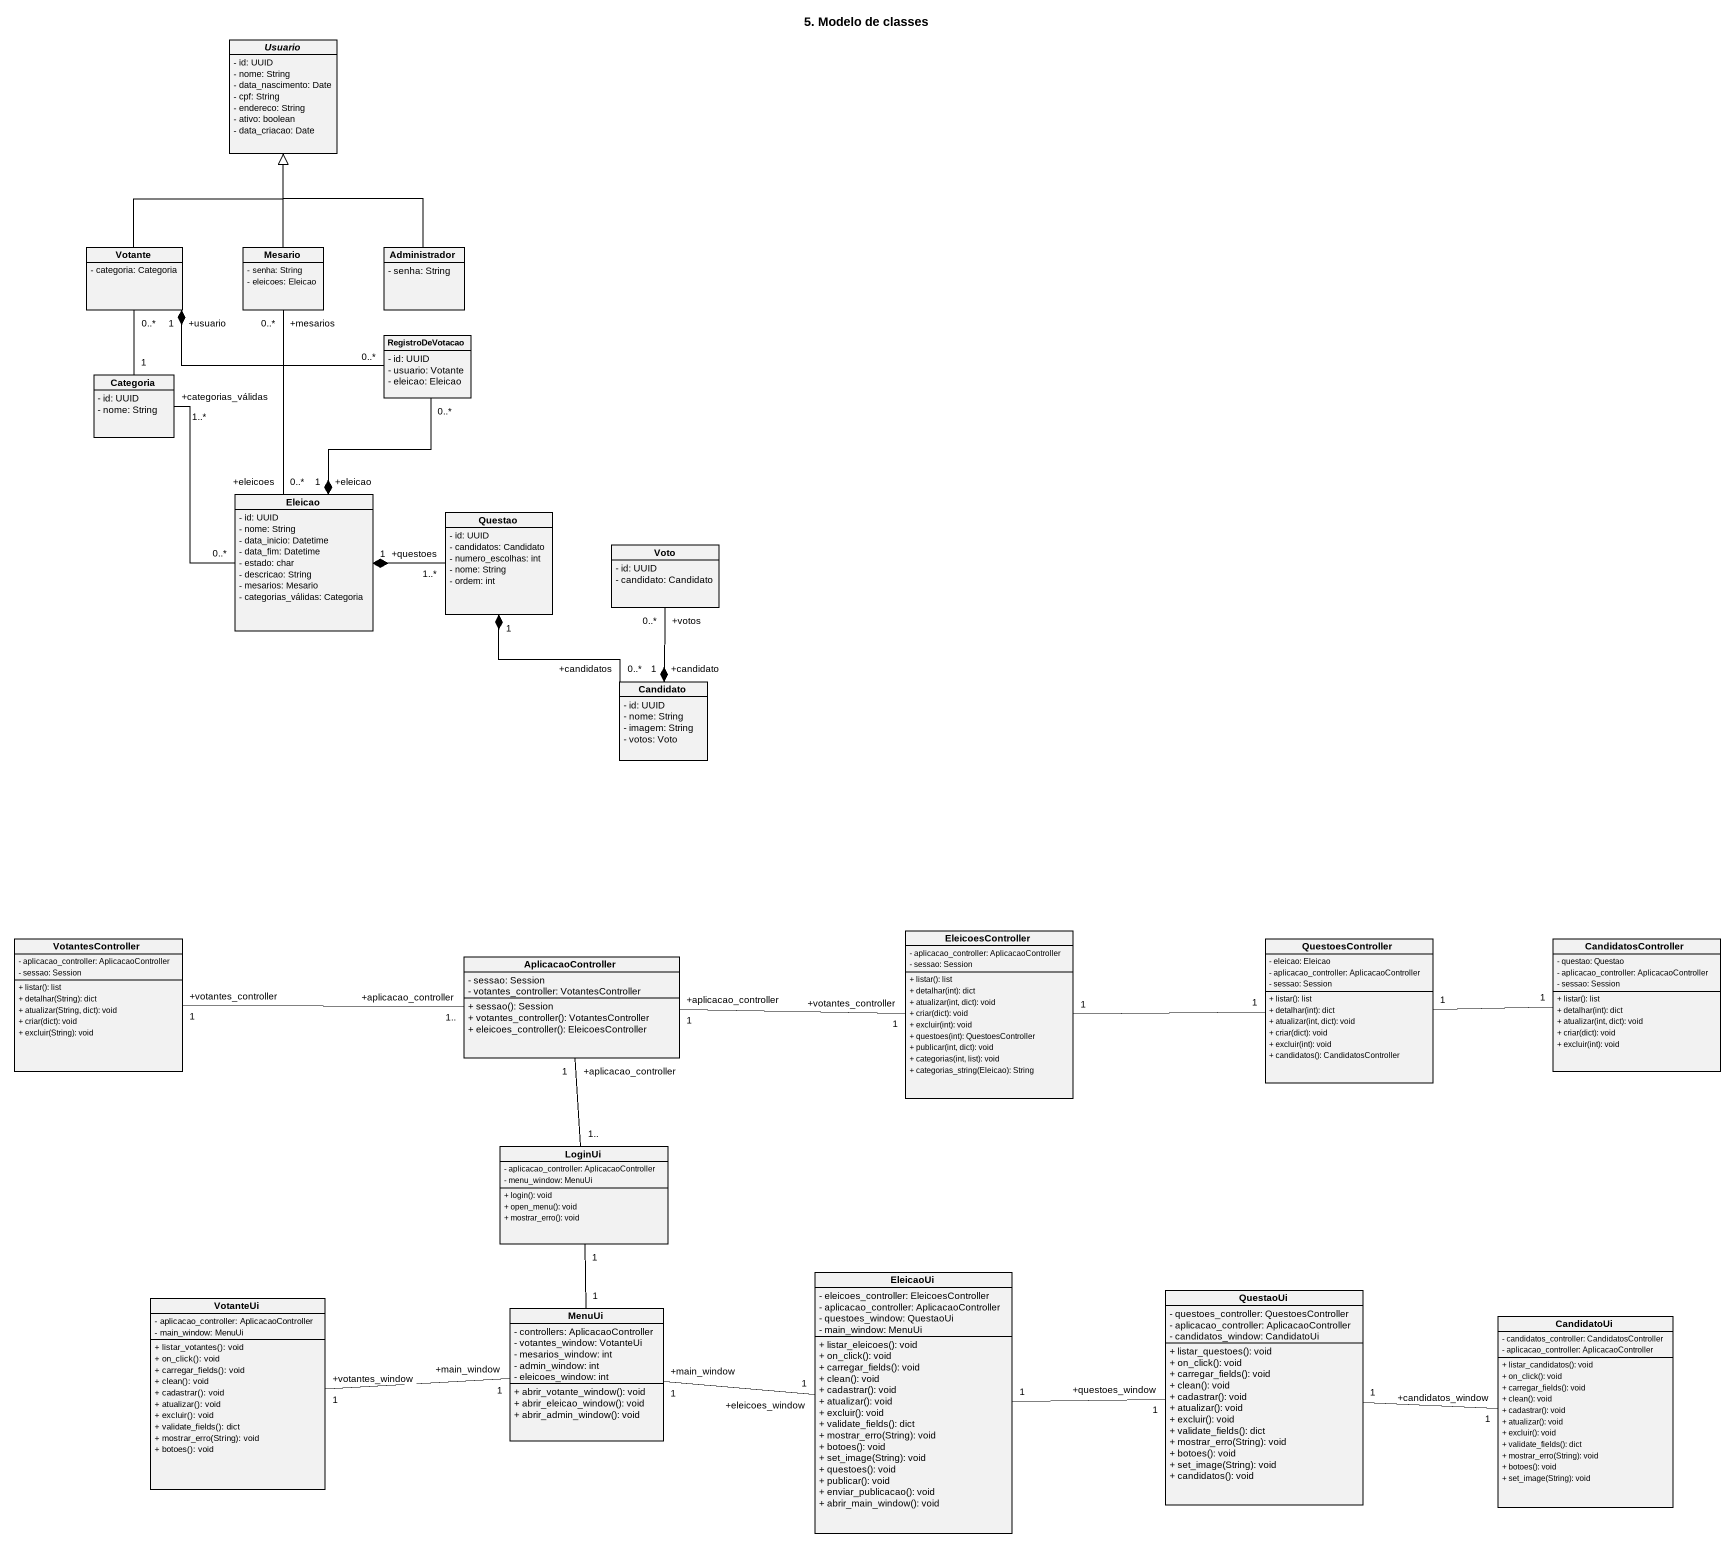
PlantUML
@startuml
title 5. Modelo de classes
hide circle
hide empty members
skinparam classAttributeIconSize 0
abstract class Usuario {
  - id: UUID
  - nome: String
  - data_nascimento: Date
  - cpf: String
  - endereco: String
  - ativo: boolean
  - data_criacao: Date
}
class Votante {
  - categoria: Categoria
}
class Mesario {
  - senha: String
  - eleicoes: Eleicao
}
class Administrador {
  - senha: String
}
class RegistroDeVotacao {
  - id: UUID
  - usuario: Votante
  - eleicao: Eleicao
}
class Categoria {
  - id: UUID
  - nome: String
}
class Eleicao {
  - id: UUID
  - nome: String
  - data_inicio: Datetime
  - data_fim: Datetime
  - estado: char
  - descricao: String
  - mesarios: Mesario
  - categorias_válidas: Categoria
}
class Questao {
  - id: UUID
  - candidatos: Candidato
  - numero_escolhas: int
  - nome: String
  - ordem: int
}
class Voto {
  - id: UUID
  - candidato: Candidato
}
class Candidato {
  - id: UUID
  - nome: String
  - imagem: String
  - votos: Voto
}
class EleicoesController {
  - aplicacao_controller: AplicacaoController
  - sessao: Session
  + listar(): list
  + detalhar(int): dict
  + atualizar(int, dict): void
  + criar(dict): void
  + excluir(int): void
  + questoes(int): QuestoesController
  + publicar(int, dict): void
  + categorias(int, list): void
  + categorias_string(Eleicao): String
}
class VotantesController {
  - aplicacao_controller: AplicacaoController
  - sessao: Session
  + listar(): list
  + detalhar(String): dict
  + atualizar(String, dict): void
  + criar(dict): void
  + excluir(String): void
}
class AplicacaoController {
  - sessao: Session
  - votantes_controller: VotantesController
  + sessao(): Session
  + votantes_controller(): VotantesController
  + eleicoes_controller(): EleicoesController
}
class QuestoesController {
  - eleicao: Eleicao
  - aplicacao_controller: AplicacaoController
  - sessao: Session
  + listar(): list
  + detalhar(int): dict
  + atualizar(int, dict): void
  + criar(dict): void
  + excluir(int): void
  + candidatos(): CandidatosController
}
class CandidatosController {
  - questao: Questao
  - aplicacao_controller: AplicacaoController
  - sessao: Session
  + listar(): list
  + detalhar(int): dict
  + atualizar(int, dict): void
  + criar(dict): void
  + excluir(int): void
}
class LoginUi {
  - aplicacao_controller: AplicacaoController
  - menu_window: MenuUi
  + login(): void
  + open_menu(): void
  + mostrar_erro(): void
}
class VotanteUi {
  - aplicacao_controller: AplicacaoController
  - main_window: MenuUi
  + listar_votantes(): void
  + on_click(): void
  + carregar_fields(): void
  + clean(): void
  + cadastrar(): void
  + atualizar(): void
  + excluir(): void
  + validate_fields(): dict
  + mostrar_erro(String): void
  + botoes(): void
}
class EleicaoUi {
  - eleicoes_controller: EleicoesController
  - aplicacao_controller: AplicacaoController
  - questoes_window: QuestaoUi
  - main_window: MenuUi
  + listar_eleicoes(): void
  + on_click(): void
  + carregar_fields(): void
  + clean(): void
  + cadastrar(): void
  + atualizar(): void
  + excluir(): void
  + validate_fields(): dict
  + mostrar_erro(String): void
  + botoes(): void
  + set_image(String): void
  + questoes(): void
  + publicar(): void
  + enviar_publicacao(): void
  + abrir_main_window(): void
}
class QuestaoUi {
  - questoes_controller: QuestoesController
  - aplicacao_controller: AplicacaoController
  - candidatos_window: CandidatoUi
  + listar_questoes(): void
  + on_click(): void
  + carregar_fields(): void
  + clean(): void
  + cadastrar(): void
  + atualizar(): void
  + excluir(): void
  + validate_fields(): dict
  + mostrar_erro(String): void
  + botoes(): void
  + set_image(String): void
  + candidatos(): void
}
class MenuUi {
  - controllers: AplicacaoController
  - votantes_window: VotanteUi
  - mesarios_window: int
  - admin_window: int
  - eleicoes_window: int
  + abrir_votante_window(): void
  + abrir_eleicao_window(): void
  + abrir_admin_window(): void
}
class CandidatoUi {
  - candidatos_controller: CandidatosController
  - aplicacao_controller: AplicacaoController
  + listar_candidatos(): void
  + on_click(): void
  + carregar_fields(): void
  + clean(): void
  + cadastrar(): void
  + atualizar(): void
  + excluir(): void
  + validate_fields(): dict
  + mostrar_erro(String): void
  + botoes(): void
  + set_image(String): void
}
Votante -up-|> Usuario
Mesario -up-|> Usuario
Mesario "+mesarios\n0..*" -- "+eleicoes\n0..*" Eleicao
Administrador -up-|> Usuario
RegistroDeVotacao "0..*" -left-* "+usuario\n1" Votante
RegistroDeVotacao "0..*" --* "+eleicao\n1" Eleicao
Categoria "1" -up- "0..*" Votante
Categoria "+categorias_válidas\n1..*" -- "0..*" Eleicao
Questao "+questoes\n1..*" -left-* "1" Eleicao
Voto "+votos\n0..*" --* "+candidato\n1" Candidato
Candidato "+candidatos\n0..*" -up-* "1" Questao
EleicoesController "1" -right- "1" QuestoesController
AplicacaoController "+aplicacao_controller\n1" -right- "+votantes_controller\n1" EleicoesController
AplicacaoController "+aplicacao_controller\n1.." -left- "+votantes_controller\n1" VotantesController
QuestoesController "1" -right- "1" CandidatosController
LoginUi "1.." -up- "+aplicacao_controller\n1" AplicacaoController
LoginUi "1" -- "1" MenuUi
EleicaoUi "1" -right- "+questoes_window\n1" QuestaoUi
QuestaoUi "1" -right- "+candidatos_window\n1" CandidatoUi
MenuUi "+main_window\n1" -left- "+votantes_window\n1" VotanteUi
MenuUi "+main_window\n1" -right- "+eleicoes_window\n1" EleicaoUi
@enduml
